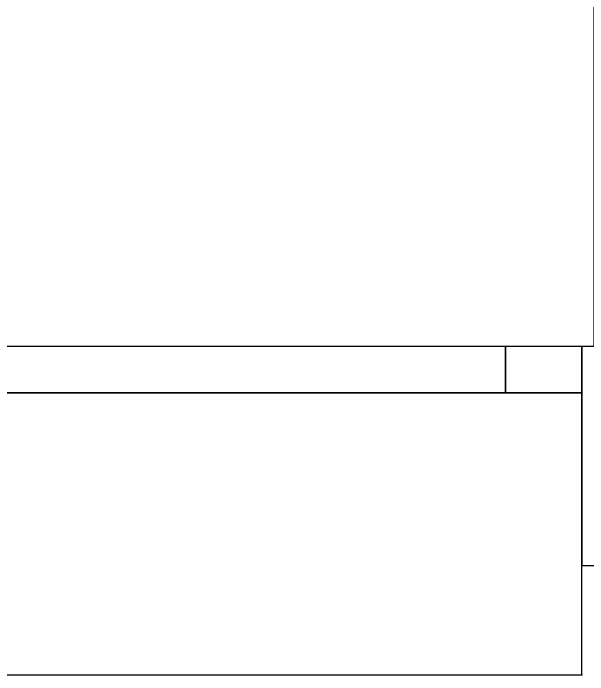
# Model space of a CAD drawing. Header units: millimetres. Extents: x 0 to 12300, y -456 to 6493.
# Drawn here: x 5738 to 7314, y -300 to 1515 of the extents above; entities that cross this region are included whole.
import ezdxf

# ---------------------------------------------------------------- set-up
doc = ezdxf.new("R2010")
doc.units = ezdxf.units.MM
doc.layers.add('PT Top Right', color=96, linetype='Continuous', true_color=0x007f00)
doc.layers.add('Walls', color=1, linetype='Continuous', true_color=0xff0000)
for name, color, linetype in [('Rooms$Living Room', 7, 'Continuous'), ('Rooms$Terrace', 7, 'Continuous'), ('Windows', 7, 'Continuous')]:
    doc.layers.add(name, color=color, linetype=linetype)

msp = doc.modelspace()

# ---------------------------------------------------------------- linework, layer by layer
at = {"layer": 'PT Top Right'}
for p in [(7088.3, 600), (7297.3, 600), (7088.3, 473), (7297.3, 473), (7297.3, 473), (7297.3, 0), (7297.3, -300)]:
    msp.add_point(p, dxfattribs=at)
at = {"layer": 'Rooms$Living Room'}
msp.add_lwpolyline([(2529.8, 4339.9), (2529.8, 6065.9), (5764.3, 6065.9), (5764.3, 5459.9), (7330.3, 5459.9), (7330.3, 4245.9), (9117.3, 4245.9), (9117.3, 3137.7), (7330.3, 3137.7), (7330.3, 600), (3142, 600), (3142, 4339.9)], close=True, dxfattribs=at)
at = {"layer": 'Rooms$Terrace'}
msp.add_lwpolyline([(3175, -300), (7297.3, -300), (7297.3, 473), (3175, 473)], close=True, dxfattribs=at)
at = {"layer": 'Walls'}
for points in [[(7088.3, 473), (7297.3, 473), (7297.3, 600), (7088.3, 600)], [(7297.3, 0), (7424.3, 0), (7424.3, 600), (7297.3, 600)]]:
    msp.add_lwpolyline(points, close=True, dxfattribs=at)
at = {"layer": 'Windows'}
msp.add_lwpolyline([(5317.3, 473), (7088.3, 473), (7088.3, 600), (5317.3, 600)], close=True, dxfattribs=at)

doc.saveas('drawing.dxf')
